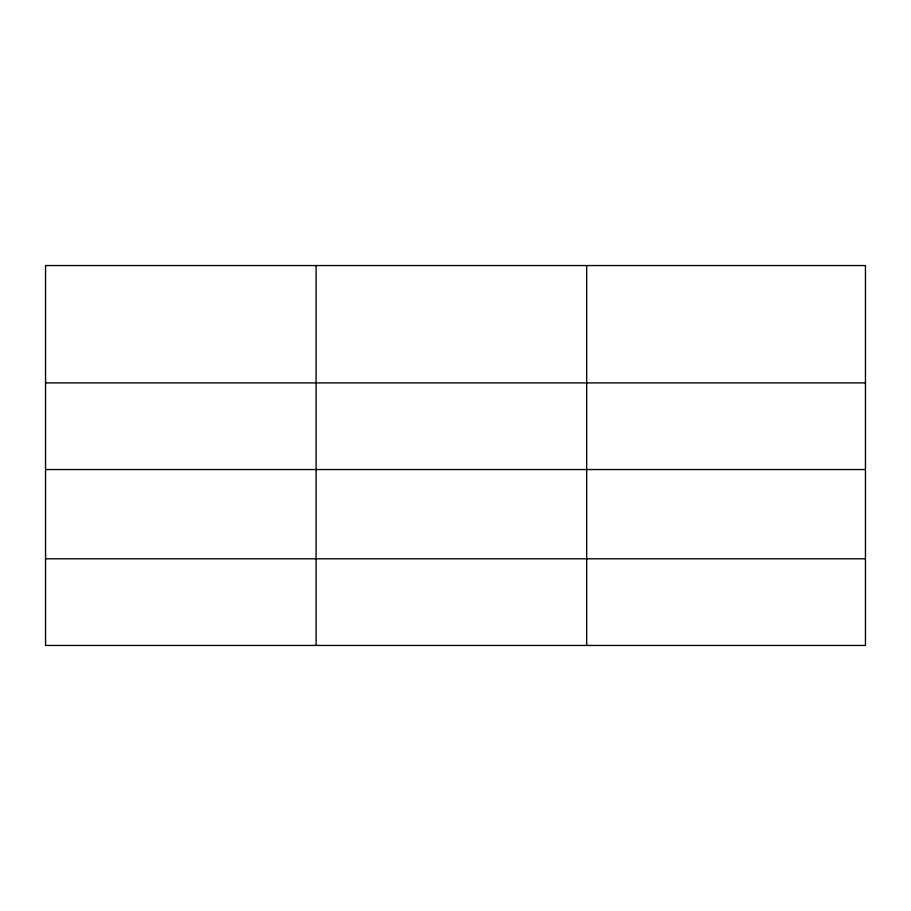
<?xml version="1.0" encoding="UTF-8"?>
<svg xmlns="http://www.w3.org/2000/svg" width="911" height="911" viewBox="0 0 911 911"><rect width="100%" height="100%" fill="white"/><g stroke="black" fill="none" stroke-linecap="round" stroke-linejoin="round"><path stroke-width="1.37" d="M865.45 469.541L865.45 265.556L45.55 265.556L45.55 645.443L865.45 645.443L865.45 469.541L45.55 469.541M45.55 382.905L865.45 382.905M45.55 558.807L865.45 558.807M586.684 265.556L586.684 645.443M316.117 265.556L316.117 645.443"/></g></svg>
